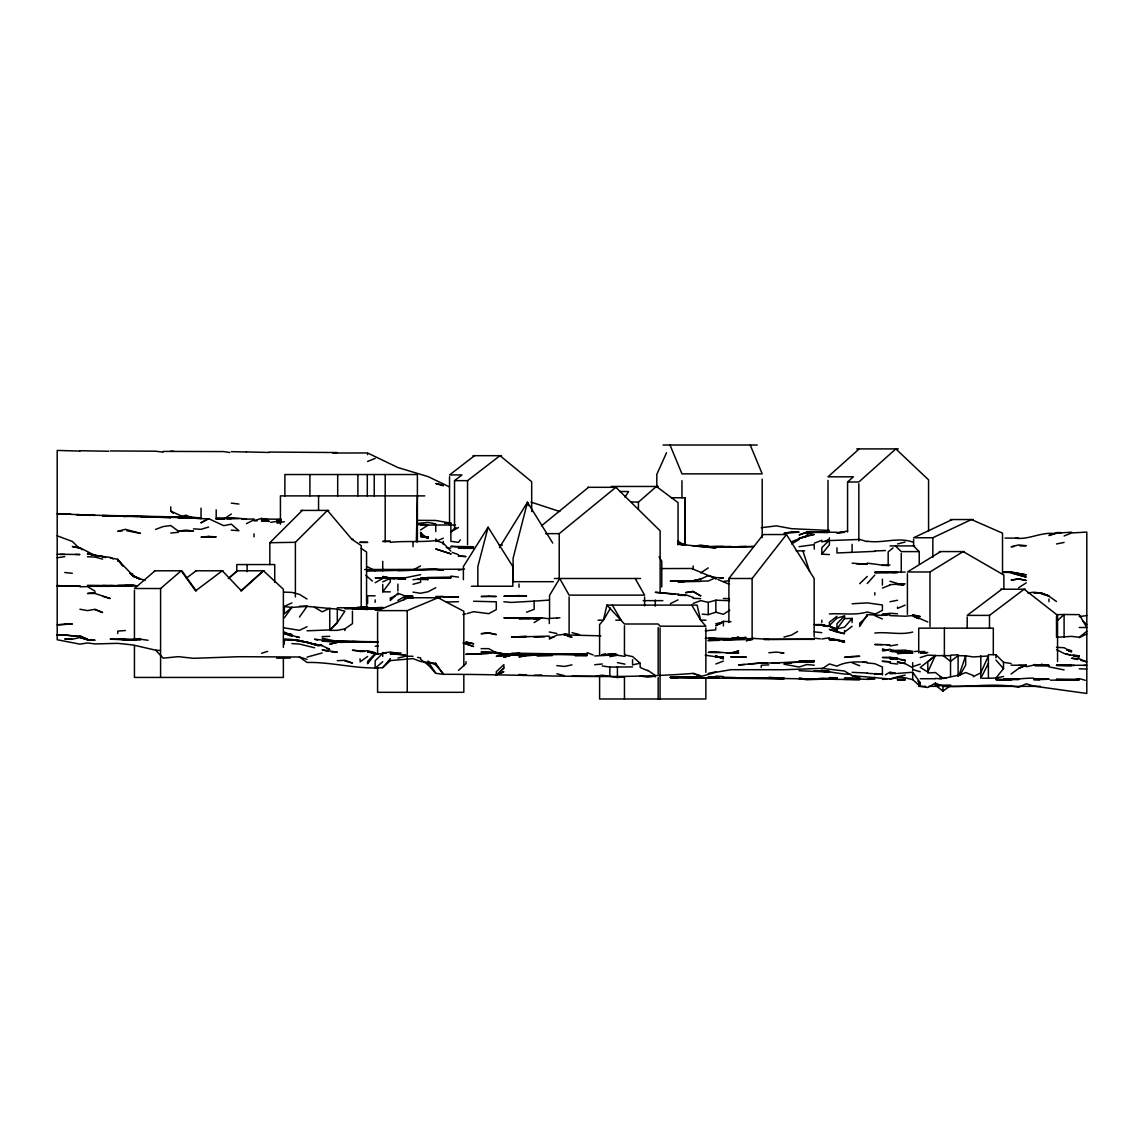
<?xml version="1.0" encoding="UTF-8"?>
<svg xmlns="http://www.w3.org/2000/svg" width="1144" height="1144" viewBox="0 0 1144 1144"><rect width="100%" height="100%" fill="white"/><g stroke="black" fill="none" stroke-linecap="round" stroke-linejoin="round"><path stroke-width="1.5" d="M416.344 541.827L417.388 495.881M606.921 605.104L624.452 623.995L658.172 623.995L660.074 626.183L705.862 626.226L700.628 620.162L697.111 605.104L606.906 605.104L603.417 620.177L599.599 624.595L599.599 654.697M471.414 586.243L512.827 586.243L512.827 566.566L488.102 527.198L477.849 566.566L477.849 586.243M959.187 674.846L965.665 655.798L973.244 656.942L988.387 655.984L988.387 678.263L982.324 678.278M666.537 452.752L656.813 474.402L656.813 486.729M988.387 655.984L980.808 672.786L973.244 676.719M950.535 676.519L950.535 655.669L935.392 655.612L920.248 667.41L927.813 672.029L935.392 655.441L927.813 655.126L920.248 657.571M988.387 663.406L980.808 678.278L980.808 655.812M624.996 497.154L628.599 491.52L620.077 491.52M959.787 675.503L965.665 665.164L965.665 655.798L958.1 655.669L950.535 661.332L942.956 655.441M610.51 608.122L603.417 620.177L598.04 620.177M499.413 547.633L527.484 502.216L552.738 543.085M488.102 527.198L463.392 566.566L463.392 579.679M882.396 615.415L867.252 614.6L859.687 626.497L859.687 623.265L865.994 617.517M403.56 600.099L405.448 595.838L413.013 596.296L405.448 596.053L397.883 593.264L390.304 600.486L390.304 598.069L394.852 596.138M299.456 617.074L307.035 606.377L337.308 609.151L344.887 611.225L337.308 622.551L329.744 630.358L337.308 630.358L344.887 628.871L352.452 623.637L352.452 611.196M284.313 617.846L291.892 607.407L284.313 606.635L284.313 613.885L291.892 607.292M836.965 616.244L829.4 622.236L829.4 625.482L836.965 618.117L844.544 615.972L844.544 618.589L836.965 628.842L832.432 628.213M460.331 539.854L458.444 542.37L450.865 541.327L450.865 524.967L428.156 525.082L420.592 529.944M390.304 591.863L382.739 591.82L390.304 581.924L390.304 578.306L405.448 579.279L397.883 578.449L405.448 578.421L397.883 578.521M728.9 622.508L728.9 578.492L763.262 534.534L786.471 534.534L814.156 578.492L814.156 636.607M752.123 638.366L752.123 578.492L786.471 534.534M829.4 554.554L821.835 554.168L829.4 544.744L829.4 540.154L821.835 541.884L821.835 540.283L814.256 543.186M988.387 678.263L995.952 678.02L1003.517 668.625L1003.517 662.319L995.952 654.74L988.387 654.697M375.161 654.439L367.596 663.706L367.596 661.475L375.161 653.553L375.161 654.439L382.739 653.424L382.739 656.442M382.739 667.653L390.304 658.744L390.304 660.603L382.739 667.653C357.343 669.583 332.303 661.89 307.035 662.462L299.456 656.999L238.896 656.713L193.465 658.315L178.335 656.656L163.192 658.158L155.613 650.164L132.904 644.959L117.76 643.343L95.052 643.929L87.487 642.957L79.908 644.143L57.2 639.753L57.2 450.421L79.908 451.079M844.544 618.589L852.108 618.418L844.544 627.227L836.965 628.842L829.4 626.14L814.256 624.638L821.835 624.495L827.884 626.526M867.252 583.54L874.817 575.074M844.544 615.972L836.965 623.723L836.965 632.117L829.4 629.372L844.544 633.69L838.481 632.432M269.827 564.564L269.827 542.728L302.288 510.41M269.827 542.728L295.395 542.299L327.441 510.41L351.88 539.296L361.218 545.574L361.218 609.223M829.4 540.154L821.835 547.661L821.835 554.168M382.739 653.424L375.161 660.746L375.161 668.225L382.739 661.732M859.687 583.683L867.252 576.433M503.861 668.039L496.296 675.189L496.296 671.7L503.861 664.678L503.861 668.039L496.296 675.06L503.861 671.714L496.296 674.96M1056.513 621.449L1064.092 614.514L1079.235 614.628L1086.8 627.513L1079.235 627.498M283.369 647.447L283.369 589.231L263.435 570.784L241.441 590.876L222.293 570.784L195.552 590.876L181.195 570.784L160.589 588.516L134.449 588.516L155.055 570.784M458.444 670.384L466.008 663.591L466.008 661.661M859.201 448.906L828.013 476.819L853.381 476.805L847.575 481.996L847.575 532.031M229.3 577.877L237.294 570.784L228.228 578.592M240.769 590.876L263.435 570.784M631.345 501.887L638.423 502.159L656.399 486.457L678.049 502.616L678.049 544.844M455.913 527.427L450.865 531.817L458.444 527.556M935.392 655.441L927.813 661.761L927.813 672.029M893.021 547.919L888.173 551.909L888.173 565.779M541.57 525.739L588.516 487.315M545.559 533.647L559.23 533.647L615.858 487.315L660.131 530.845L660.131 592.935M935.392 683.111L935.392 685.156L942.956 691.119L950.535 685.613L942.956 686.371L935.392 683.111L927.813 687.501L920.248 686.357L912.683 679.622L905.104 677.791L897.539 676.805L889.961 679.021L852.108 675.632L844.544 671.027L821.835 668.353L783.983 669.74L730.987 669.683L715.844 672.272L700.7 676.562L693.135 673.401C610.21 679.936 526.54 674.145 443.3 674.317L435.735 663.291L420.592 661.547L413.013 658.601L390.304 660.603M657.171 486.972L657.843 486.457L611.282 486.457M1086.8 631.316L1079.235 637.251L1071.656 636.393L1056.513 637.279L1056.513 616.344M852.108 626.254L844.544 632.117L844.544 630.501M474.531 455.684L449.535 474.932L461.976 474.932L454.54 480.652L454.54 528.7M454.54 480.652L467.553 480.652L499.985 455.684L531.688 481.724L531.688 511.597M1001.858 589.217L967.195 615.386L989.489 615.386L1024.152 589.217L1057.556 615.286L1057.556 661.475M186.315 578.178L196.167 570.784M1011.096 674.016L1018.66 668.439L1026.239 665.35L1011.096 665.193M360.017 661.933L367.596 656.47M223.752 519.162L231.317 514.028M821.835 669.011L829.4 663.935L836.965 666.18C846.102 661.318 857.142 661.589 867.252 662.419L862.705 662.262M700.7 572.901L708.265 567.896M729.715 610.167L723.408 614.314L715.844 612.226L708.265 614.643L702.216 614.171M1018.66 587.716L1026.239 582.868M534.148 622.551L541.713 617.874L549.292 618.761L549.292 623.494M940.597 551.58L907.406 571.986L929.972 571.986L963.176 551.58L1003.874 575.103L1003.874 589.274M885.427 674.817L889.961 672.1L896.024 673.344M797.597 631.502L791.548 635.077L783.983 637.079M397.883 600.414L405.448 596.053M375.161 582.711L382.739 578.406M791.548 543.9L799.113 539.582M730.987 621.707L723.408 621.349L715.844 625.639L723.408 621.993L715.844 623.78L720.377 623.652M208.608 518.647L201.044 522.765L208.608 518.647L223.752 525.668L231.317 524.167L238.896 530.716L231.317 530.13M367.596 571.099L413.013 570.041L420.592 565.951M824.853 541.584L829.4 539.153L829.4 537.852M435.735 587.716L428.156 591.734L420.592 593.264L413.013 592.134M246.46 523.68L254.04 519.705L254.04 520.62L257.057 520.906M549.292 639.096L556.856 635.163L564.435 634.334L572 637.322L567.453 636.135M874.817 614.285L882.396 610.353L882.396 604.976L867.252 602.888L852.108 603.775M670.413 603.646L677.992 599.885M1079.235 637.651L1086.8 633.919M307.035 626.712L299.456 630.33L284.313 627.87M952.251 519.548L913.627 537.751L932.832 537.737L971.442 519.548L1002.516 533.147L1002.516 573.788M284.313 606.391L291.892 602.888M382.739 581.824L390.304 578.363L394.852 578.464M791.548 541.755L806.692 535.692L814.256 534.434L808.207 535.993M700.7 579.078L693.135 580.752L670.413 581.223L693.135 580.752L700.7 579.078L708.265 575.632L715.844 577.577L723.408 577.977L720.377 578.292M435.735 541.484L443.3 538.181M1018.66 668.339L1026.239 665.05M905.104 605.162L897.539 608.379L897.539 607.021M958.1 675.732L965.665 672.543L973.244 675.475M408.437 597.754L377.591 610.624L407.235 610.624L438.066 597.754L463.821 611.296L463.821 665.894M367.596 461.461L375.161 458.415M1064.092 535.978L1071.656 532.947L1086.8 532.089L1086.8 693.464L1033.804 686.114L1026.239 683.783L1018.66 687.229C993.378 682.553 968.496 687.573 942.956 686.371L942.956 691.119M882.396 588.073L889.961 585.056M715.844 663.978L723.408 661.075M155.613 529.386L163.192 526.555L170.756 525.554L178.335 531.131L193.465 531.073L185.9 530.13L178.335 531.131L178.335 532.332L170.756 533.018M526.583 612.169L534.148 609.38L534.148 601.115L549.292 600.099M693.135 603.417L700.7 600.629L708.265 602.345L715.844 600.2L729.472 600.686M829.4 532.389L806.692 532.16L799.113 534.906L806.692 532.403L827.884 532.461M920.248 664.149L912.683 666.652L912.683 662.676M1056.513 533.09L1048.948 535.521L1056.513 532.618L1061.06 532.561M181.353 516.616L185.9 515.186L191.963 517.703M261.604 653.253L267.667 651.365M814.256 639.367L764.292 639.153L768.839 639.367L753.696 638.409L746.117 640.726L752.18 639.682M208.608 527.041L201.044 529.329L193.465 528.857M525.067 655.312L511.439 655.011L503.861 657.257L511.439 655.054L525.067 655.197M927.813 673.015L935.392 672.529L942.956 678.521L958.1 675.289M254.04 520.62L261.604 518.404L269.183 521.55M420.592 574.66L405.448 577.749L375.161 577.834L394.852 578.592M307.035 657.114L322.165 652.952M467.524 613.441L473.587 611.697L488.717 613.67L496.296 609.609L496.296 601.801L473.587 601.258M1073.172 680.251L1079.235 678.592L1085.284 680.294M413.013 584.269L420.592 582.267L420.592 580.694M855.14 678.964L867.252 679.336L874.817 677.348M526.583 654.997L519.004 656.913C541.241 653.381 564.478 654.582 587.144 655.526L575.032 655.555L587.144 655.34M397.883 658.1L405.448 656.213L413.013 656.284M655.741 486.972L657.843 486.457M897.539 543.929L905.104 542.056M138.967 638.624L132.904 640.097L110.196 639.196L140.483 639.224L148.048 640.283M337.308 642.399L329.744 644.215L337.308 642.299L344.887 642.256L340.34 642.342M912.683 632.06C900.328 635.32 887.472 631.574 874.817 633.075M995.952 678.778C1008.708 681.066 1021.234 677.92 1033.804 678.149M462.977 614.557L466.008 613.87M897.539 676.805L905.104 675.117M602.287 654.554L605.305 653.882M640.139 666.423L640.139 663.205L632.561 664.893L632.561 659.702M829.4 531.903L814.256 532.203L806.692 533.848L814.256 531.974L821.835 532.203L806.692 532.017M1026.239 666.737L1033.804 665.122L1048.948 665.922M572 664.878L564.435 666.437L556.856 665.608M617.417 654.954L602.287 655.069L612.884 653.982M708.265 673.416L715.844 671.857M995.952 678.02L1003.517 676.49M1056.513 543.958L1064.092 542.442M458.444 570.17L464.493 568.983M413.013 579.751L428.156 577.706L450.865 577.963M556.856 618.318L559.888 617.717M889.961 601.758L897.539 600.271M847.575 531.059L836.965 532.947L844.544 532.26L836.965 532.632M609.852 656.67L617.417 655.269L624.996 656.399M694.637 546.16L700.7 545.102L708.265 546.303L693.135 546.046L708.265 546.532L715.844 548.133L677.992 544.129L684.04 545.145L677.992 543.057L684.04 544.959M541.713 617.874L534.148 619.161L538.695 618.747M693.135 591.362L685.556 592.635L693.135 591.577L700.7 595.809L693.135 591.577M821.835 639.01L829.4 637.751M889.961 645.945L897.539 644.687M889.961 679.021L897.539 677.777M132.904 639.553L135.936 639.053M892.992 650.493L905.104 650.107L911.167 651.394M57.2 557.771L64.765 556.613M270.685 522.322L276.748 521.407M662.848 600.657L643.157 600.643M920.248 686.357L920.248 682.711L912.683 672.243L897.539 673.43M1079.235 616.645L1086.8 615.543M307.035 606.377L291.892 607.407M508.408 655.312L496.296 656.313L519.004 653.167L525.067 655.026M749.148 664.035L761.26 662.991L738.552 664.907L744.615 664.55M360.017 651.637L367.596 650.65L375.161 652.838L367.596 652.123L375.161 652.695M360.017 607.578L367.596 606.62L357 607.364M284.313 521.778L276.748 522.736L281.295 522.451M715.844 629.829L705.247 630.844M882.396 614.228L889.961 613.27L897.539 613.827M344.887 608.193L375.161 608.608L382.739 607.678L375.161 608.594L344.887 608.279M375.161 608.608L382.739 607.678L360.017 608.436L382.739 607.421M723.408 581.438L729.472 580.694M95.052 592.563L87.487 593.479L95.052 593.479L110.196 598.526L102.617 596.31M534.148 601.115L511.439 602.43L503.861 601.787M375.161 646.331L378.192 645.988M655.283 676.233L647.704 677.119L640.139 676.033M844.544 679.407L859.687 679.479C839.682 679.693 819.333 678.735 799.113 678.864M467.524 547.404L473.587 546.718L450.865 546.389L464.493 547.404M417.56 523.366L428.156 522.465L435.735 523.866M390.304 542.342C405.405 540.726 420.749 542.428 435.735 540.511L443.3 543.071M122.308 530.83L117.76 531.331L125.34 529.3L140.483 533.347L126.855 530.787M889.961 584.655L905.104 583.783M549.292 636.121L511.439 637.094L526.583 636.464L519.004 636.622M1027.755 592.892L1033.804 592.234L1041.383 593.05L1048.948 595.881L1041.383 593.936M572 676.118L594.708 676.261L602.287 675.217L617.417 677.477L624.996 676.705M332.775 453.024L367.596 452.967L397.883 467.538L428.156 476.633L449.363 486.858M874.817 550.965L885.427 550.55M117.76 585.499L132.904 584.698L137.452 586.343M799.113 546.675L814.256 544.63L814.256 549.091M594.708 664.736L602.287 663.978M594.708 655.984L614.399 654.911L602.287 654.854L609.852 654.254L615.915 654.897L602.287 654.926L609.852 654.611M1050.464 680.179L1079.235 679.936L1056.513 679.679L1061.06 680.165M874.817 551.351L836.965 552.981L836.965 547.862M905.104 651.88L912.683 651.193M768.839 652.752L776.404 652.08L783.983 653.024L780.952 652.866M882.396 679.393L886.943 678.993M1014.127 546.503L1011.096 546.775L1018.66 544.944L1026.239 545.702L1020.176 546.031M914.185 651.579L918.732 651.179M378.192 641.755L322.165 641.155L329.744 641.698L337.308 641.655L314.6 639.239L317.632 640.068M508.408 655.154L503.861 655.541L508.408 655.498M927.813 652.495L920.248 653.138L926.297 652.967M254.04 518.947L241.927 519.333M1061.06 532.775L1056.513 533.147L1071.656 532.174M125.34 630.516L117.76 631.13L117.76 633.547M417.56 579.393L428.156 579.579L420.592 578.263L428.156 577.777L450.865 577.763L420.592 578.435L428.156 577.491L450.865 577.105M488.717 633.132L481.152 633.704L488.717 632.703L496.296 634.605L490.233 633.433M753.696 546.617L715.844 547.175L753.696 546.474M718.875 677.806L700.7 677.92L715.844 677.477M126.855 516.473L132.904 516.044L102.617 515.872M79.908 585.928L57.2 586.086L79.908 586.214M544.744 636.851L534.148 637.165M466.008 654.254L488.717 653.353L466.008 654.339L481.152 653.639M263.12 519.004L281.295 519.276M892.992 572.558L897.539 572.372L874.817 572.643L897.539 572.272L874.817 572.2L905.104 572.1M549.292 618.475L556.856 617.974M1026.239 665.465L1018.66 665.379M696.153 546.246L708.265 546.732L703.732 546.789M602.287 665.937L609.852 667.081L632.561 666.909M850.593 674.245C840.94 674.317 831.602 671.685 821.835 671.07L829.4 672.114L799.113 670.684M534.148 675.332L541.713 674.903M761.26 527.699L776.404 525.868L791.548 528.685L829.4 530.458M950.535 655.197L958.1 654.768M829.4 540.583L859.687 539.453L867.252 541.655M1083.768 665.451L1086.8 665.293L1056.513 665.279L1074.688 665.493M337.308 660.689L344.887 660.303L352.452 663.048L344.887 660.975M768.839 664.878L761.26 665.265L761.26 667.495M417.56 520.32L435.735 520.463L450.865 523.18L444.816 523.108M874.817 674.388L882.396 674.016L874.817 673.587M889.961 564.964L882.396 565.322L888.445 565.508M1003.517 572.329L1011.096 571.986L1026.239 574.86L1011.096 572.229L1003.517 572.458M549.292 637.48L553.825 637.265M1003.517 679.264L1018.66 679.364M1079.235 679.336L1056.513 679.093M79.908 586.171L64.765 586.286M700.7 581.395L677.992 581.867L684.04 581.838M718.875 640.397L708.265 640.611M1041.383 679.55L1048.948 679.221L1033.804 679.178L1048.948 679.25M1015.643 538.223C1029.228 539.868 1041.769 531.545 1054.997 533.676M827.884 670.956L814.256 671.113L829.4 671.528L814.256 670.784M290.376 658.029L276.748 658.186M446.332 602.016L458.444 601.701M726.44 640.082L744.615 639.582M920.248 651.665L924.795 651.494M889.961 673.73L896.024 673.487M322.165 636.607L329.744 636.321M849.077 678.978L844.544 679.136L859.687 679.507M473.587 547.99L458.444 548.276L473.587 548.362M89.003 586.314L110.196 586.3M344.887 608.594L360.017 608.622M538.695 618.404L519.004 618.689L541.713 618.232L503.861 617.846L541.713 618.203M163.192 451.408L223.752 451.58L229.815 452.509M390.304 541.327L382.739 541.412L390.304 541.355M829.4 678.907L806.692 679.75L799.113 678.578M867.252 679.336L874.817 679.121M79.908 586.815L87.487 586.6L95.052 591.219M935.392 685.156L950.535 685.099M882.396 614.485L886.943 614.428M844.544 678.263L859.687 678.349L844.544 678.321M723.408 546.617L730.987 546.446M57.2 586.171L64.765 586L57.2 585.471M889.961 572.129L882.396 572.315L897.539 572.172M1033.804 664.607L1048.948 665.336L1035.32 665.865M753.696 638.466L708.265 640.497M499.327 545.216L502.345 545.145M600.772 635.849L564.435 634.906M246.46 451.909L269.183 452.481M768.839 677.748L746.117 677.906L761.26 678.063L750.664 677.82M417.56 524.452L428.156 524.81L417.56 524.066M738.552 546.56L746.117 546.417M344.887 608.465L352.452 608.336M1056.513 614.643L1064.092 614.514L1064.092 637.051M771.857 663.22L779.436 663.12M700.7 677.062L670.413 676.962M440.268 596.596L443.3 596.553L435.735 596.467M299.456 606.263L307.035 606.163M915.701 615.343L905.104 616.216L889.961 615.615M764.292 639.596L814.256 639.153M783.983 678.935L670.413 677.534L700.7 677.706L679.507 676.69M276.748 521.964L281.295 521.907M140.483 639.954L132.904 640.054L140.483 638.595L132.904 639.954L117.76 638.995L129.873 640.097M587.144 653.839L549.292 653.839L587.144 654.096M125.34 585.428L132.904 585.928L102.617 585.614L137.452 585.942M537.179 656.084L552.323 655.569M1000.499 679.75L1011.096 679.722L995.952 679.708L1011.096 679.994L1000.499 679.693M138.967 516.659L102.617 515.572L201.044 517.917M526.583 618.446L534.148 618.389M125.34 585.814L87.487 585.328M715.844 638.438L708.265 638.481L730.987 638.667L746.117 637.465L730.987 638.695L705.247 638.238M110.196 450.936L155.613 451.208L163.192 452.152M226.784 518.804L238.896 518.632M700.7 581.095L708.265 581.038L715.844 577.577L715.844 579.35M889.961 614.828L882.396 614.743L886.943 614.886M897.539 679.879L905.104 679.851M231.317 451.666L246.46 451.98M364.621 569.526L461.118 569.226M661.246 568.582L691.619 568.482L714.642 578.149M836.965 678.664L818.804 678.406M935.392 678.749L920.248 678.721M269.183 452.066L337.308 452.538M836.965 678.892L821.835 678.449M826.368 678.964L836.965 679.064L823.337 678.964L836.965 679.322M663.019 445.016L757.242 445.016M856.742 448.906L898.297 448.906M473.015 455.684L501.515 455.684M847.575 481.996L858.844 481.996L895.838 448.906L928.571 479.865L928.571 530.873M587.759 487.315L616.616 487.315M424.796 495.881L280.423 495.881L280.423 524.152M671.414 497.769L685.27 497.769L685.27 543.243M300.929 510.41L328.8 510.41M950.364 519.548L973.329 519.548M351.88 539.296L353.239 539.296M890.104 545.917L914.657 545.917M796.138 550.85L804.647 550.85M939.353 551.58L964.421 551.58M919.233 563.82L919.233 551.608L901.257 551.608L895.452 545.917M154.397 570.784L181.853 570.784L196.225 590.876M195.51 570.784L222.966 570.784M236.636 570.784L264.092 570.784M554.354 578.492L640.526 578.492M728.9 578.492L752.123 578.492M553.353 581.695L513.113 581.695L513.113 558.229L527.484 502.216L528.356 505.605M1000.671 589.217L1025.339 589.217M406.42 597.754L440.068 597.754M615.787 620.177L621.149 620.177L612.283 605.104M705.991 620.162L700.628 620.162L691.748 605.104M481.152 648.648L488.717 648.648L496.296 652.838L502.345 653.853L497.812 653.71M821.835 678.892L836.965 679.093M925.711 686.343L918.718 686.343L918.718 682.811M928.971 686.343L939.238 686.343M947.861 686.343L1040.411 686.343M181.353 517.932L201.044 518.361L178.335 517.059L201.044 518.046L193.465 517.288L76.877 514.871M193.465 517.975L201.044 518.089L155.613 516.945M246.46 519.004L231.317 517.689L216.187 518.618L223.752 518.833M263.12 519.591L267.667 519.805M337.308 607.764L344.887 607.793M367.596 641.77L378.192 642.027L352.452 641.512L378.192 642.356M685.556 677.277L700.7 677.362L670.413 677.191M852.108 678.964L859.687 678.993L844.544 678.792M1018.66 538.152L1005.033 538.066M897.539 584.77L903.588 584.798M375.161 595.824L367.596 595.781L367.596 603.674M337.308 641.484L367.596 641.898M708.265 677.262L715.844 677.319L708.265 677.191M897.539 679.407L905.104 679.45M276.748 519.762L281.295 519.819M806.692 532.16L814.256 532.217M885.427 650.65L882.396 650.636L889.961 649.263L896.024 651.408M767.324 663.263L761.26 663.22L814.256 661.718L783.983 662.705L791.548 663.163L787 663.091M735.52 677.548L723.408 677.434M776.404 678.192L783.983 678.249L768.839 677.491L783.983 678.092L770.355 677.806M79.908 450.722L108.68 451.251M216.187 518.747L222.236 518.804M60.232 554.397L64.765 554.425M231.317 518.647L216.187 518.346M57.2 554.239L79.908 554.525L75.375 554.411M284.313 639.324L299.456 640.497L307.035 642.456L291.892 639.653L284.313 639.639C297.426 638.18 309.495 643.943 322.165 645.416L316.116 644.816M882.396 644.587L874.817 644.515L889.961 644.858L886.943 644.758M829.4 532.217L836.965 532.317M1018.66 679.55L1003.517 679.336M723.408 677.563L802.144 678.821M670.413 677.563L677.992 677.663L670.413 677.334M381.224 609.18L367.596 608.837L373.645 609.137M534.148 618.26L538.695 618.346M400.901 652.924L390.304 653.324L397.883 653.396L390.304 652.008L382.739 653.067L385.757 653.424M263.12 519.419L267.667 519.519M802.144 678.406L799.113 678.349L802.144 678.621M185.9 518.189L188.932 518.246M276.748 519.605L281.295 519.705M413.013 570.041L435.735 569.369L443.3 570.127C428.028 568.282 413.098 570.885 397.883 570.641M125.34 586.228L128.357 586.286M417.56 524.338L420.592 524.41M110.196 585.542L117.76 585.714M90.505 515.358L79.908 514.943M838.481 640.826L844.544 640.983L838.481 640.197M852.108 672.343L867.252 673.015M170.756 517.503L140.483 516.688L170.756 517.674M117.76 585.471L125.34 585.671M110.196 515.744L125.34 516.302M307.035 630.802L329.744 629.915L337.308 622.551L337.308 609.151M945.988 678.077L939.925 677.291M196.496 518.447L207.093 518.833M76.877 514.543L95.052 515.372L79.908 514.714M505.376 654.168L511.439 654.582L488.717 652.509M70.828 514.214L57.2 513.713L87.487 515.086M450.865 524.967L455.412 525.125M64.765 514.071L57.2 513.642L69.312 514.214M1079.235 668.797L1086.8 669.054M117.76 639.21L125.34 639.61M284.313 592.12L291.892 592.406L299.456 594.365L307.035 599.041M576.547 634.605L579.565 634.72L572 632.632M768.839 678.178L783.983 678.492L765.808 677.834M443.3 673.601L435.735 664.921L428.156 661.575L435.735 673.301L443.3 674.317M723.408 598.455L729.472 598.698M693.135 598.326L700.7 598.641M892.992 651.322L897.539 651.522L892.992 651.007M1033.804 679.865L1039.867 680.122M261.604 518.404L261.604 520.835L269.183 521.163M87.487 556.742L95.052 557.085L102.617 559.116M905.104 651.365L908.136 651.508M708.265 677.405L711.296 677.534M852.108 563.177L867.252 564.321L856.656 563.778M897.539 652.223L905.104 652.581L889.961 651.251L892.992 651.522M378.192 642.156L375.161 642.013L378.192 642.213M170.756 451.194L173.788 451.337M291.892 643.629L299.456 644.015L314.6 647.804M72.344 639.367L64.765 638.995L72.344 639.21L79.908 637.465L87.487 639.711L95.052 640.254L87.487 639.882L79.908 637.465L79.908 635.721L87.487 639.239L81.424 637.108M331.26 651.865L337.308 652.18L322.165 649.835L328.228 651.394M511.439 655.011L526.583 654.84L511.439 655.054L503.861 656.67L511.439 655.069L525.067 655.641M715.844 676.075L723.408 676.519M726.44 653.067L730.987 653.338L738.552 650.85C728.957 655.312 718.446 650.564 708.265 652.395L720.377 652.623M519.004 674.502L526.583 674.974M458.444 556.056L466.008 556.556L458.444 555.998M285.828 634.105L291.892 634.491L285.828 633.59L291.892 635.277L284.313 632.103M867.252 673.287L874.817 673.802M1003.517 572.043L1011.096 572.601L1026.239 577.134L1011.096 573.001M882.396 572.114L888.445 572.572M155.613 650.164L160.16 650.507M674.96 594.265L655.283 592.306L677.992 594.208L682.525 595.495M564.435 633.833L567.453 634.076M867.252 541.198C882.41 543.672 897.897 536.779 912.683 542.056M276.748 521.264L281.295 521.635M829.4 613.985C841.97 613.027 855.011 615.601 867.252 611.983L874.817 613.956M814.256 665.193L806.692 664.535L799.113 667.038L783.983 664.192M261.604 520.835L264.636 521.121M900.557 659.802L905.104 660.231L905.104 661.575M897.539 659.516L889.961 658.801L897.539 658.629L905.104 660.231M882.396 565.122L867.252 563.134M125.34 516.473L117.76 515.715L125.34 516.573M1067.123 650.25L1071.656 650.707L1067.123 650.192M64.765 572.515L72.344 573.273M867.252 662.948L874.817 663.706L882.396 667.009L882.396 675.017M814.256 638.195L820.319 638.852M814.256 631.846L821.835 632.675M405.448 597.254L413.013 598.083M935.392 678.349L941.441 679.021M1048.948 666.852L1064.092 669.912M681.023 595.524L677.992 594.508L685.556 595.481L677.992 594.723L685.556 594.723L693.135 597.44M829.4 638.738L836.965 639.625L844.544 642.37L838.481 640.483M889.961 663.191L897.539 664.063M705.247 655.197L723.408 657.9L715.844 656.256L723.408 658.758L715.844 655.798M446.332 547.618L450.865 548.162M829.4 639.582L833.947 640.111L829.4 639.525L832.432 640.025M829.4 639.081L836.965 640.011L829.4 638.838M231.317 503.117L238.896 504.046M450.865 576.104L458.444 577.105M79.908 548.262L72.344 546.503L79.908 547.747L95.052 555.483L110.196 557.4L113.227 558.944M462.977 642.914L473.587 646.517L466.008 643.815M291.892 639.711L307.035 642.284L319.147 645.917M903.588 584.584L897.539 583.712L903.588 585.199M95.052 555.469L102.617 556.57L87.487 553.767L95.052 555.269M296.425 637.022L299.456 637.48L284.313 633.533L291.892 636.364M1036.836 593.25L1033.804 592.792L1041.383 593.05L1048.948 596.196L1056.513 601.544M1003.517 662.319L1011.096 663.52M364.564 651.494L352.452 650.207L363.048 651.437M375.161 653.095L370.627 652.366L378.192 653.882M502.345 653.839L493.264 652.051M417.56 657.371L420.592 657.886L420.592 659.316L428.156 664.921L435.735 673.301M1065.607 654.125L1070.14 654.911M912.683 615.157L920.248 616.544L912.683 615.386L918.732 618.575M326.712 648.648L329.744 649.206L322.165 645.745L314.6 644.143L317.632 645.602M79.908 609.223L87.487 610.61L95.052 609.28L102.617 612.512L95.052 609.681M503.861 653.81L496.296 652.395L481.152 651.98L491.748 652.766M382.739 652.523L385.757 653.095M888.445 650.378L882.396 649.191L886.943 650.393M110.196 557.814L117.76 559.316L123.166 566.28M617.417 662.633L624.996 664.149M549.292 631.974L556.856 633.504M129.873 573.487L132.904 574.116L129.873 573.173M1077.719 659.516L1071.656 658.229L1079.235 658.729L1086.8 661.976L1080.737 660.26M443.3 485.213L435.735 483.497L443.3 485.8M897.539 661.904L905.104 663.62L912.683 667.753L912.683 670.169M677.992 594.608L681.023 595.309M1073.172 655.455L1079.235 656.885L1064.092 653.481L1056.513 649.606M102.617 556.813L105.648 557.543M556.856 673.816L564.435 675.632M852.108 675.632L859.687 677.505M95.052 555.412L87.487 553.439L93.536 555.212M1068.625 651.05L1071.656 651.851L1064.092 647.718L1056.513 647.332M826.368 626.211L821.835 624.953L824.853 626.054M559.888 511.54L531.116 502.144M889.961 581.281L897.539 583.469M912.683 669.526L920.248 671.757M693.135 673.401L700.7 675.675L700.7 676.562M314.6 644.53L307.035 642.27L314.6 644.673M299.456 656.999L307.035 659.359M450.865 553.91L435.735 548.963L450.865 553.81M914.185 616.902L918.732 618.518M452.381 552.481L458.444 554.654M145.016 580.48L132.904 576.19L140.483 579.422M587.144 652.638L593.193 654.969M852.108 662.776L859.687 665.751M717.932 579.522L729.443 584.355M640.139 667.467L647.704 670.713M874.817 615.629L882.396 618.99M170.756 506.878L170.756 511.096L185.9 518.046M57.2 535.821L72.344 541.455L78.65 547.633M918.732 618.318L912.683 615.4L927.813 622.007M367.596 566.823L375.161 570.727M424.91 536.908L420.592 532.317L420.592 534.219L428.156 538.323L420.592 535.463L428.156 537.208L428.156 538.281M314.6 607.321L322.165 611.811L329.744 608.293L329.744 630.358M677.992 541.198L684.04 544.801M917.717 681.08L920.248 682.711M361.218 548.405L366.566 552.009L366.566 605.476M647.704 670.241L655.283 675.461M1083.011 621.263L1086.8 624.395M170.756 511.096L173.287 513.241M420.592 534.219L424.367 537.466M640.139 663.205L632.561 656.584L624.996 655.026L624.996 654.282M365.837 575.318L372.415 581.095M130.387 573.501L132.904 575.718M130.387 573.63L132.904 575.904L140.483 579.207L132.904 575.403L117.76 559.759L122.093 565.079M919.233 551.608L913.627 546.117L913.627 539.425M437.895 541.155L435.735 538.967L435.735 541.226M79.908 547.59L82.068 549.835M443.3 543.186L450.865 551.179M995.952 660.059L1003.517 668.625M659.073 556.713L661.775 561.261L661.775 587.001M635.177 578.492L644.601 595.137L569.111 595.137L559.702 578.492L549.563 595.338L549.563 618.489M750.235 445.016L762.204 473.859L681.967 473.859L670.012 445.016M802.874 550.85L809.609 571.485M1048.948 598.998L1048.948 601.658M995.952 654.74L995.952 657.8M993.307 654.597L993.307 628.156L918.718 628.156L918.718 652.838M989.489 615.386L989.489 628.156M967.195 616.973L967.195 628.156M958.1 655.669L958.1 676.29M944.372 628.156L944.372 656.37M932.832 537.737L932.832 557.371M929.972 571.986L929.972 626.626M912.683 672.243L912.683 679.622M907.406 573.745L907.406 614.285M901.257 553.353L901.257 572.529M882.396 579.193L882.396 585.156M874.817 592.692L874.817 594.952M867.252 614.6L867.252 616.359M858.844 483.783L858.844 540.955M852.108 544.329L852.108 552.337M852.108 618.418L852.108 622.565M828.013 480.38L828.013 532.103M821.835 620.177L821.835 622.45M762.204 479.179L762.204 537.623M723.408 621.349L723.408 625.882M715.844 600.2L715.844 612.226M715.844 627.398L715.844 628.614M708.265 602.345L708.265 614.643M705.862 628.013L705.862 672.372M705.862 677.691L705.862 698.984L599.599 698.984L599.599 675.961M693.135 565.965L693.135 569.269M684.984 497.769L684.984 543.243M681.967 480.694L681.967 497.769M660.074 627.956L660.074 698.984M658.172 627.556L658.172 673.988M658.172 677.563L658.172 698.984M655.283 600.042L655.283 606.191M655.283 675.761L655.283 676.962M644.601 596.925L644.601 605.848M638.423 502.159L638.423 509.252M624.452 625.782L624.452 654.339M624.452 677.563L624.452 698.984M617.417 666.637L617.417 677.477M609.852 667.081L609.852 675.746M569.111 596.925L569.111 634.434M564.435 634.334L564.435 635.349M559.23 533.647L559.23 579.207M519.004 583.969L519.004 587.244M467.553 480.652L467.553 544.73M463.821 674.703L463.821 692.32L377.591 692.32L377.591 667.452M449.535 476.719L449.535 524.982M443.3 541.312L443.3 544.487M435.735 524.982L435.735 531.602M435.735 663.291L435.735 664.921M428.156 661.017L428.156 664.921M417.388 541.827L417.388 474.531L284.885 474.531L284.885 495.881M413.013 541.598L413.013 546.689M407.235 610.624L407.235 692.32M397.883 584.098L397.883 591.005M397.883 593.264L397.883 594.851M385.213 474.531L385.185 541.827M382.739 561.289L382.739 570.842M382.739 584.427L382.739 591.82M377.591 612.397L377.591 653.238M375.161 599.871L375.161 602.302M374.231 474.531L374.231 495.881M367.596 453.396L367.596 454.683M367.296 474.531L367.296 495.881M360.017 658.801L360.017 660.403M357.886 474.531L357.886 495.881M344.887 628.871L344.887 630.587M337.695 474.531L337.695 495.881M318.561 495.881L318.561 510.024M309.91 474.531L309.91 495.881M295.395 542.299L295.395 596.939M284.313 640.197L284.313 644.043M283.369 658.029L283.369 677.434L134.449 677.434L134.449 645.416M274.732 582.367L274.732 564.564L236.794 564.564L236.794 571.685M254.04 533.819L254.04 536.893M247.133 564.564L247.133 571.685M216.187 509.852L216.187 519.047M201.044 508.151L201.044 518.647M160.589 588.516L160.589 677.434M134.449 590.29L134.449 640.082M117.76 559.316L117.76 561.261M806.692 536.379L799.113 538.309L806.692 536.379M791.548 531.803L783.983 533.39L799.113 532.132L791.548 531.803M1018.66 578.707L1011.096 580.151L1018.66 579.021L1026.239 580.494L1018.66 578.707M738.552 637.237L730.987 638.667L738.552 637.237M615.915 653.982L609.852 654.926L615.915 653.968M852.108 656.499L844.544 657.328L859.687 656.256L852.108 656.499M905.104 652.738L897.539 653.553L912.683 652.866L897.539 652.409L912.683 652.995L905.104 652.738M738.552 638.838L723.408 639.725L738.552 638.838M208.608 536.407L201.044 537.108L216.187 536.908L208.608 536.407M519.004 595.566L503.861 596.224L526.583 596.024L519.004 595.566M64.765 624.324L57.2 624.796L72.344 623.981L64.765 624.324M738.552 652.952L730.987 653.224L738.552 652.952M814.256 660.689L799.113 661.103L814.256 660.689M488.717 596.281L481.152 596.496L496.296 596.467L488.717 596.281M809.723 678.964L806.692 679.05L809.723 678.964M64.765 634.763L57.2 634.977L64.765 634.763M889.961 657.299L882.396 657.5L897.539 658.243L889.961 657.299M715.844 546.489L708.265 546.66L723.408 546.46L715.844 546.489M534.148 654.425L526.583 654.611L556.856 654.297L534.148 654.425M541.713 653.696L511.439 653.438L549.292 653.753L541.713 653.696M587.144 654.783L579.565 654.883L587.144 654.84M711.296 677.791L708.265 677.834L711.296 677.748M746.117 657.128L730.987 656.856L746.117 657.128M1071.656 665.508L1056.513 665.393L1071.656 665.508M458.444 596.968L443.3 596.811L458.444 596.968M897.539 572.372L889.961 572.343L897.539 572.386M337.308 641.441L329.744 641.412L322.165 638.209L337.308 641.427L352.452 641.641L337.308 641.441M587.144 654.497L579.565 654.468L587.144 654.525M723.408 656.971L715.844 656.956L723.408 656.971M367.596 542.37L360.017 542.327L367.596 542.37M905.104 679.622L897.539 679.565L905.104 679.622M836.965 677.748L829.4 677.677L836.965 677.748M379.708 610.281L375.161 610.224L379.708 610.324M450.865 523.166L444.816 523.065L450.865 523.18M360.017 608.78L352.452 608.679L367.596 609.437L360.017 608.78M185.9 517.731L178.335 517.588L185.9 517.731M223.752 518.818L216.187 518.618L223.752 518.818M428.156 524.924L420.592 524.71L428.156 524.982M685.556 544.601L682.525 544.515L685.556 544.601M397.883 654.168L390.304 653.882L405.448 654.969L397.883 654.168M829.4 671.528L821.835 671.199L829.4 671.642M79.908 636.55L64.765 635.034L79.908 636.55M889.961 661.804L882.396 661.318L889.961 661.804M428.156 537.108L420.592 536.607L428.156 537.208M905.104 652.581L897.539 651.951L905.104 652.666M1079.235 655.855L1073.172 655.312L1079.235 655.855M829.4 626.14L821.835 625.182L829.4 626.154L836.965 630.272L829.4 626.14M1048.948 665.508L1041.383 664.449L1048.948 665.508M905.104 663.434L897.539 662.29L905.104 663.434M390.304 578.035L382.739 576.504L390.304 578.163M473.587 643.757L466.008 642.07L473.587 643.757"/></g></svg>
